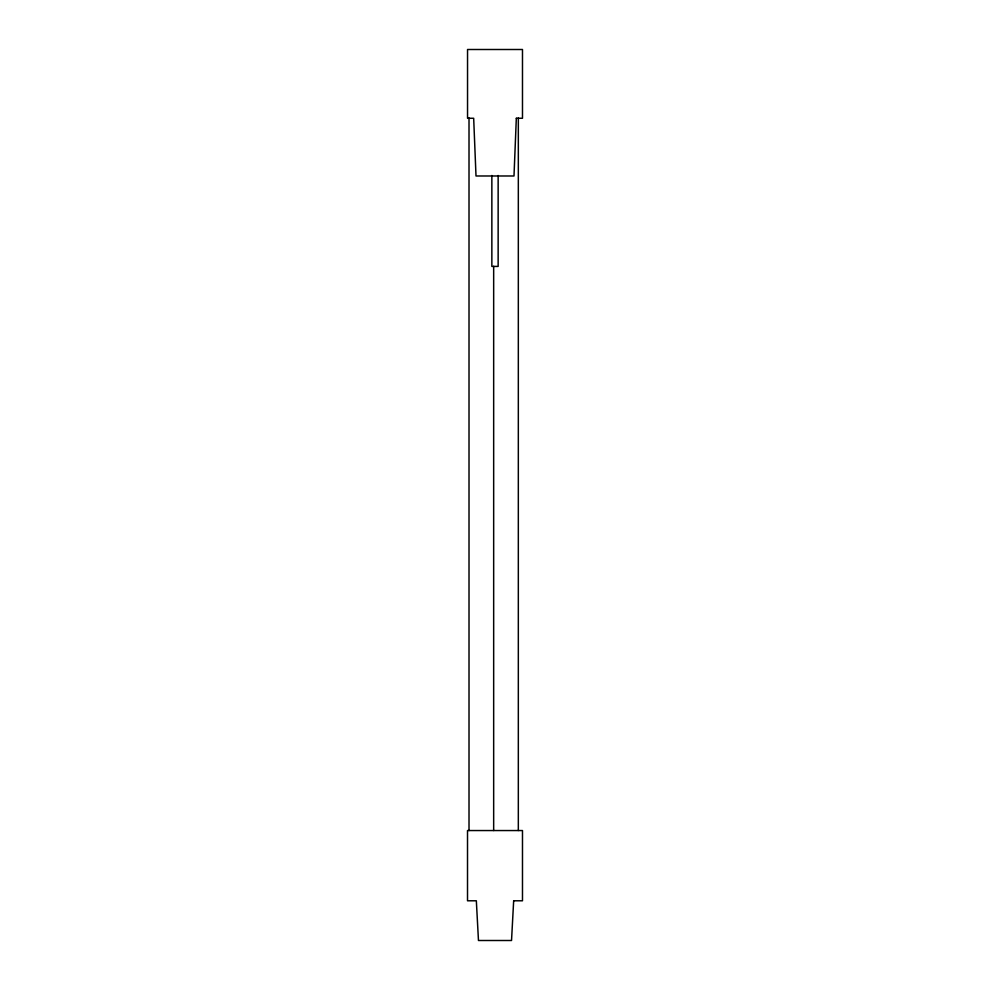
<?xml version="1.0" encoding="UTF-8"?>
<svg xmlns="http://www.w3.org/2000/svg" width="990" height="990" viewBox="0 0 990 990"><rect width="100%" height="100%" fill="white"/><g stroke="black" fill="none" stroke-linecap="round" stroke-linejoin="round"><path stroke-width="1.49" d="M518.327 830.523L518.327 117.909M498.143 175.49L498.143 266.421L491.857 266.421L491.857 175.49M493.664 266.31L493.664 830.523M469.012 117.909L469.012 830.523M516.322 118.268L513.996 175.985L476.004 175.985L473.678 118.268L467.54 118.268L467.54 49.5L522.485 49.5L522.485 118.268L516.322 118.268M513.662 900.789L511.533 940.5L478.467 940.5L476.339 900.789L467.515 900.789L467.515 830.548L522.485 830.548L522.485 900.789L513.662 900.789"/></g></svg>
